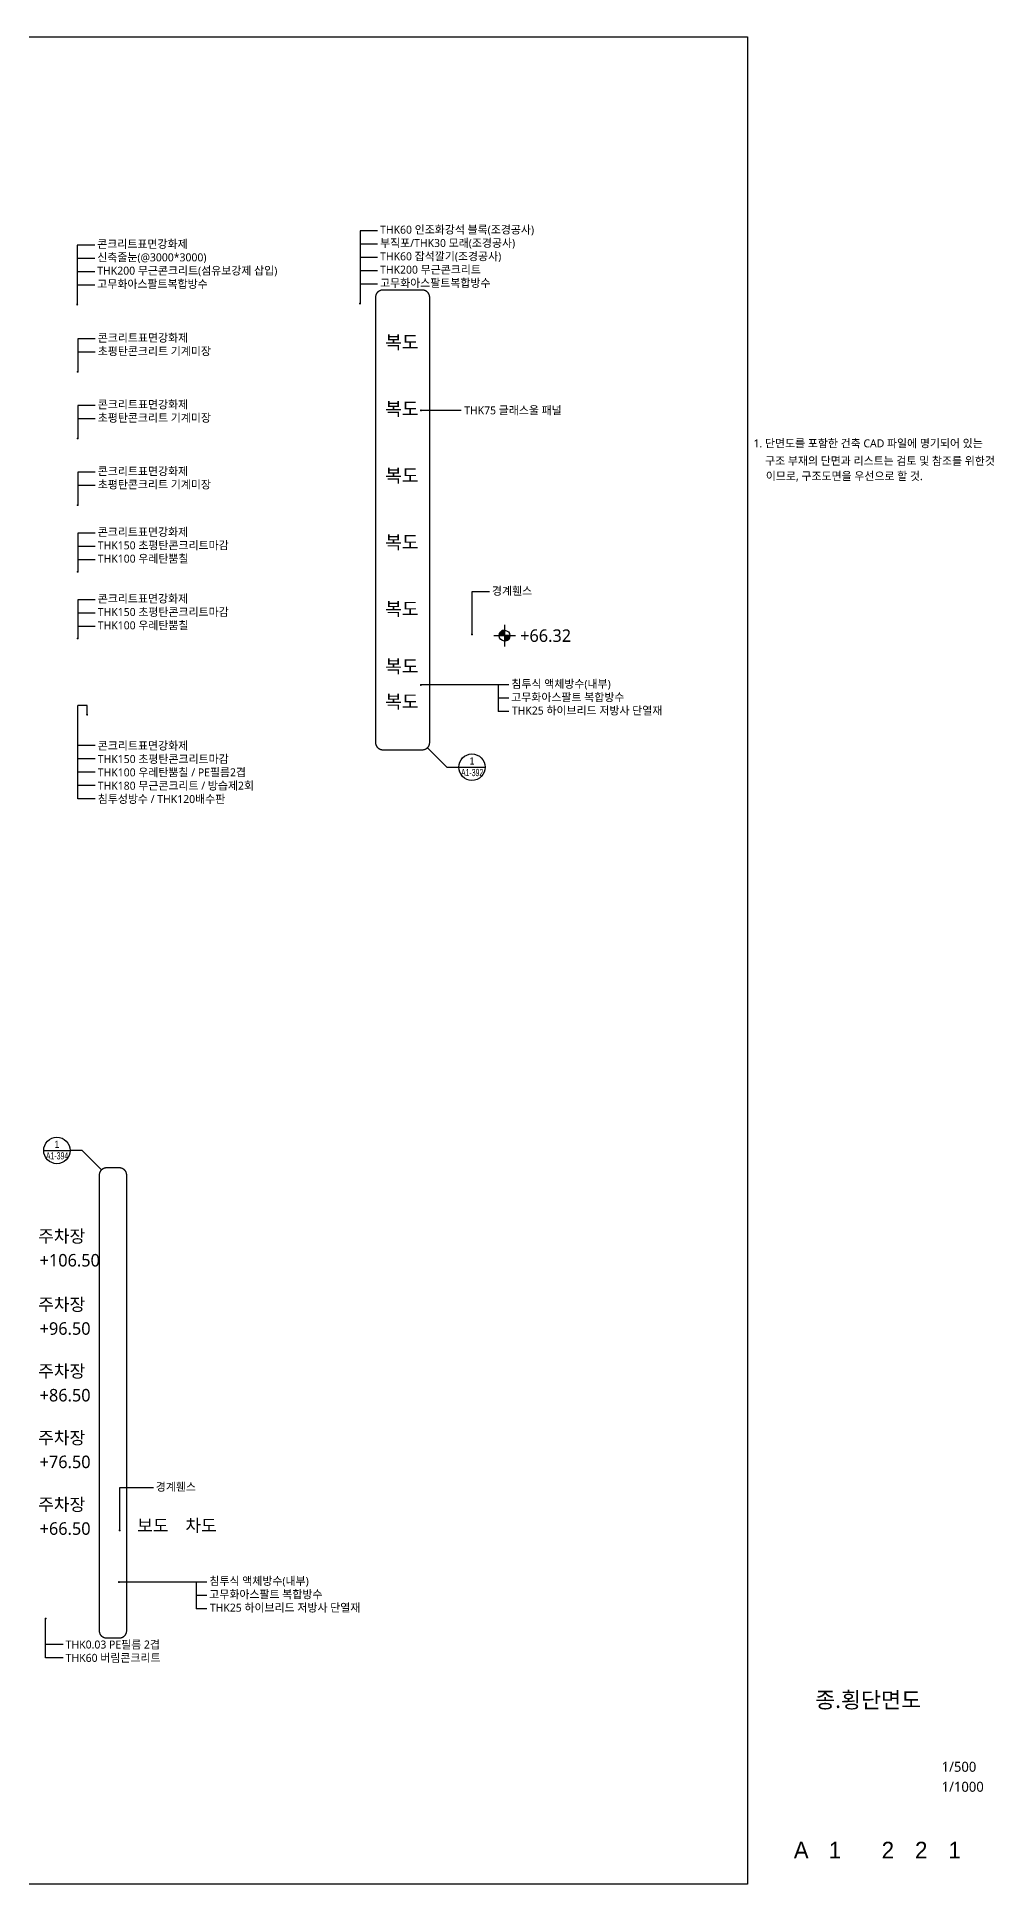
# Model space of a CAD drawing. Header units: millimetres. Extents: x 42795423 to 43187386, y 1346090 to 1623090.
# Drawn here: x 43043837 to 43187386, y 1346090 to 1623090 of the extents above; entities that cross this region are included whole.
import ezdxf
from ezdxf.enums import TextEntityAlignment as Align

# ---------------------------------------------------------------- set-up
doc = ezdxf.new("R2010")
doc.units = ezdxf.units.MM
doc.header["$LTSCALE"] = 1000
doc.header["$MEASUREMENT"] = 0
doc.linetypes.add('SYM$0$DASHDOT', pattern=[1, 0.5, -0.25, 0, -0.25])
doc.layers.get('0').update_dxf_attribs({"linetype": 'CONTINUOUS'})
doc.layers.get('Defpoints').update_dxf_attribs({"color": 171, "linetype": 'CONTINUOUS'})
for name, color, linetype in [('__COL', 2, 'CONTINUOUS'), ('LED', 7, 'CONTINUOUS'), ('SYMBOL', 6, 'CONTINUOUS'), ('TEXT', 3, 'CONTINUOUS'), ('TEXT(노트)', 7, 'CONTINUOUS'), ('TEXT-TITLE', 6, 'CONTINUOUS'), ('TEXT-기입', 6, 'CONTINUOUS'), ('구간정리', 6, 'CONTINUOUS'), ('구간정리-TEXT', 3, 'CONTINUOUS')]:
    doc.layers.add(name, color=color, linetype=linetype)
doc.styles.add('CGS', font='cgse', dxfattribs={"bigfont": 'cgs'})
doc.styles.add('SYM$0$ARIAL', font='arial.ttf')
doc.styles.add('SYM$0$돋움', font='', dxfattribs={"width": 0.9})
doc.styles.add('나눔바른고딕', font='NanumBarunGothic.ttf')
doc.styles.get('SYM$0$돋움').set_extended_font_data('Dotum')

# ---------------------------------------------------------------- blocks, each defined once
blk = doc.blocks.new('십자')
at = {"layer": 'SYMBOL', "ltscale": 5}
h = blk.add_hatch(color=256, dxfattribs=at)
h.dxf.hatch_style = 1
edge = h.paths.add_edge_path()
edge.add_line((0, 0), (0, 1299))
edge.add_arc((0, 0), 1299, 90, 180)
edge.add_line((-1299, 0), (0, 0))
edge = h.paths.add_edge_path()
edge.add_line((0, 0), (0, -1299))
edge.add_arc((0, 0), 1299, 270, 360)
edge.add_line((1299, 0), (0, 0))
for p, q in [((0, 2599), (0, -2599)), ((-2599, 0), (2599, 0))]:
    blk.add_line(p, q, dxfattribs=at)
for points in [[(0, 0), (0, 1299, 0.4142136), (-1299, 0)], [(0, 0), (0, -1299, 0.4142136), (1299, 0)]]:
    blk.add_lwpolyline(points, format="xyb", close=True, dxfattribs=at)
blk.add_circle((0, 0), 1299, dxfattribs=at)
blk = doc.blocks.new('SYM$0$det-tar-wi')
at = {"layer": '구간정리', "ltscale": 0.2}
blk.add_line((0, 0), (11, 0), dxfattribs=at)
blk.add_circle((5.5, 0), 5.5, dxfattribs=at)
at = {"layer": '구간정리-TEXT', "color": 3, "style": 'SYM$0$ARIAL'}
blk.add_attdef('2', text='', height=3, dxfattribs=at).set_placement((5.5, 2.58), align=Align.MIDDLE_CENTER)
at = {"layer": '구간정리-TEXT', "color": 3, "style": 'SYM$0$ARIAL', "width": 0.6}
blk.add_attdef('A1.00', text='', height=3, dxfattribs=at).set_placement((5.57, -2.22), align=Align.MIDDLE_CENTER)

msp = doc.modelspace()

# ---------------------------------------------------------------- linework, layer by layer
at = {"ltscale": 10000}
msp.add_lwpolyline([(43051371, 1521460), (43051371, 1522842), (43049950, 1522842)], dxfattribs=at)
at = {"layer": 'Defpoints', "ltscale": 10000}
msp.add_lwpolyline([(43150423, 1346090), (42795423, 1346090), (42795423, 1623090), (43150423, 1623090)], close=True, dxfattribs=at)
at = {"layer": 'LED'}
for p, q in [((43092290, 1594028), (43092290, 1583110)), ((43094933, 1594028), (43092290, 1594028)), ((43049875, 1591878), (43049875, 1582960)), ((43052519, 1591878), (43049875, 1591878)), ((43094933, 1592028), (43092290, 1592028)), ((43094933, 1590028), (43092290, 1590028)), ((43052519, 1589878), (43049875, 1589878)), ((43052519, 1587878), (43049875, 1587878)), ((43094933, 1588028), (43092290, 1588028)), ((43052519, 1585878), (43049875, 1585878)), ((43094933, 1586028), (43092290, 1586028)), ((43049950, 1577806), (43049950, 1572888)), ((43052594, 1577806), (43049950, 1577806)), ((43052594, 1575806), (43049950, 1575806)), ((43049950, 1567806), (43049950, 1562888)), ((43052594, 1567806), (43049950, 1567806)), ((43052594, 1565806), (43049950, 1565806)), ((43107464, 1567075), (43101429, 1567075)), ((43049950, 1557806), (43049950, 1552888)), ((43052594, 1557806), (43049950, 1557806)), ((43052594, 1555806), (43049950, 1555806)), ((43049950, 1548691), (43049950, 1542888)), ((43052594, 1548691), (43049950, 1548691)), ((43052594, 1546691), (43049950, 1546691)), ((43052594, 1544691), (43049950, 1544691)), ((43049950, 1538691), (43049950, 1532888)), ((43052594, 1538691), (43049950, 1538691)), ((43109073, 1539852), (43109073, 1533480)), ((43111717, 1539852), (43109073, 1539852)), ((43052594, 1536691), (43049950, 1536691)), ((43052594, 1534691), (43049950, 1534691)), ((43114629, 1525909), (43101429, 1525909)), ((43113010, 1525909), (43113010, 1521909)), ((43114629, 1523909), (43113010, 1523909)), ((43049950, 1508823), (43049950, 1522842)), ((43114629, 1521909), (43113010, 1521909)), ((43052594, 1516823), (43049950, 1516823)), ((43052594, 1514823), (43049950, 1514823)), ((43052594, 1512823), (43049950, 1512823)), ((43052594, 1510823), (43049950, 1510823)), ((43052594, 1508823), (43049950, 1508823)), ((43056239, 1405498), (43056239, 1399126)), ((43061298, 1405498), (43056239, 1405498)), ((43069339, 1391375), (43056139, 1391375)), ((43067720, 1391375), (43067720, 1387375)), ((43069339, 1389375), (43067720, 1389375)), ((43045138, 1380033), (43045138, 1385906)), ((43069339, 1387375), (43067720, 1387375)), ((43047782, 1382033), (43045138, 1382033)), ((43047782, 1380033), (43045138, 1380033))]:
    msp.add_line(p, q, dxfattribs=at)
at = {"layer": 'LED', "const_width": 150}
for points in [[(43049950, 1582960, -1), (43049800, 1582960, -1)], [(43092365, 1583110, -1), (43092215, 1583110, -1)], [(43050025, 1572888, -1), (43049875, 1572888, -1)], [(43101504, 1567075, -1), (43101354, 1567075, -1)], [(43050025, 1562888, -1), (43049875, 1562888, -1)], [(43050025, 1552888, -1), (43049875, 1552888, -1)], [(43050025, 1542888, -1), (43049875, 1542888, -1)], [(43050025, 1532888, -1), (43049875, 1532888, -1)], [(43109148, 1533480, -1), (43108998, 1533480, -1)], [(43101429, 1525834, -1), (43101429, 1525984, -1)], [(43051441, 1521460, -1), (43051291, 1521460, -1)], [(43056314, 1399126, -1), (43056164, 1399126, -1)], [(43056139, 1391300, -1), (43056139, 1391450, -1)], [(43045213, 1385906, 1), (43045063, 1385906, 1)]]:
    msp.add_lwpolyline(points, format="xyb", close=True, dxfattribs=at)
at = {"layer": '구간정리', "linetype": 'SYM$0$DASHDOT', "const_width": 200}
msp.add_lwpolyline([(43095739, 1585156), (43101619, 1585156, -0.4142136), (43102719, 1584056), (43102719, 1517267, -0.4142136), (43101619, 1516167), (43095739, 1516167, -0.4142136), (43094639, 1517267), (43094639, 1584056, -0.4142136)], format="xyb", close=True, dxfattribs=at)
at = {"layer": '구간정리', "ltscale": 0.2}
msp.add_lwpolyline([(43102396, 1516489), (43105305, 1513581), (43107105, 1513581)], dxfattribs=at)
at = {"layer": '구간정리', "ltscale": 0.2, "elevation": 1}
msp.add_lwpolyline([(43053521, 1453192), (43050613, 1456100), (43048813, 1456100)], dxfattribs=at)
at = {"layer": '구간정리', "linetype": 'SYM$0$DASHDOT', "const_width": 200, "elevation": 1}
msp.add_lwpolyline([(43056179, 1453514), (43054299, 1453514, 0.4142136), (43053199, 1452414), (43053199, 1384072, 0.4142136), (43054299, 1382972), (43056179, 1382972, 0.4142136), (43057279, 1384072), (43057279, 1452414, 0.4142136)], format="xyb", close=True, dxfattribs=at)

# ---------------------------------------------------------------- block references
at = {"layer": 'SYMBOL', "xscale": 0.625, "yscale": 0.625, "zscale": 0.625}
msp.add_blockref('십자', (43113965, 1533304), dxfattribs=at)
at = {"layer": '구간정리'}
ref = msp.add_blockref('SYM$0$det-tar-wi', (43107105, 1513581), dxfattribs=dict(at, xscale=360, yscale=360, zscale=360))
ref.add_attrib('A1.00', 'A1-392', dxfattribs={"layer": '구간정리-TEXT', "color": 3, "height": 1080, "style": 'SYM$0$돋움', "width": 0.6}).set_placement((43109109, 1512781), align=Align.MIDDLE_CENTER)
ref.add_attrib('2', '1', dxfattribs={"layer": '구간정리-TEXT', "color": 3, "height": 1080, "style": 'SYM$0$돋움', "width": 0.9}).set_placement((43109085, 1514511), align=Align.MIDDLE_CENTER)
ref = msp.add_blockref('SYM$0$det-tar-wi', (43044853, 1456100, 1), dxfattribs=dict(at, xscale=360, yscale=360, zscale=360))
ref.add_attrib('A1.00', 'A1-394', dxfattribs={"layer": '구간정리-TEXT', "color": 3, "height": 1080, "style": 'SYM$0$돋움', "width": 0.6}).set_placement((43046857, 1455299, 1), align=Align.MIDDLE_CENTER)
ref.add_attrib('2', '1', dxfattribs={"layer": '구간정리-TEXT', "color": 3, "height": 1080, "style": 'SYM$0$돋움', "width": 0.9}).set_placement((43046833, 1457030, 1), align=Align.MIDDLE_CENTER)

# ---------------------------------------------------------------- texts
at = {"layer": '__COL', "color": 7, "style": '나눔바른고딕'}
for s, p in [('+66.32', (43116309, 1532372)), ('+106.50', (43044242, 1438703)), ('+96.50', (43044242, 1428465)), ('+86.50', (43044242, 1418465)), ('+76.50', (43044242, 1408465)), ('+66.50', (43044242, 1398465))]:
    msp.add_text(s, height=1875, dxfattribs=at).set_placement(p)
at = {"layer": 'TEXT', "style": '나눔바른고딕'}
for s, height, p in [('복도', 2000, (43098570, 1577318)), ('복도', 2000, (43098570, 1567318)), ('복도', 2000, (43098570, 1557318)), ('복도', 2000, (43098570, 1547318)), ('복도', 2000, (43098570, 1537318)), ('복도', 2000, (43098570, 1528696)), ('복도', 2000, (43098570, 1523411)), ('보도', 1875, (43061232, 1399850)), ('차도', 1875, (43068457, 1399850))]:
    msp.add_text(s, height=height, dxfattribs=at).set_placement(p, align=Align.MIDDLE_CENTER)
for s, p in [('1. 단면도를 포함한 건축 CAD 파일에 명기되어 있는', (43151304, 1562142)), ('구조 부재의 단면과 리스트는 검토 및 참조를 위한것', (43153044, 1559517)), ('이므로, 구조도면을 우선으로 할 것.', (43153153, 1557236))]:
    msp.add_text(s, height=1200, dxfattribs=at).set_placement(p, align=Align.MIDDLE_LEFT)
for p in [(43051083, 1442302), (43051083, 1432064), (43051083, 1422064), (43051083, 1412064), (43051083, 1402064)]:
    msp.add_text('주차장', height=1875, dxfattribs=at).set_placement(p, align=Align.RIGHT)
at = {"layer": 'TEXT(노트)', "style": '나눔바른고딕'}
for s, p in [('콘크리트표면강화제', (43052886, 1592038)), ('THK60 인조화강석 블록(조경공사)', (43095301, 1594188)), ('부직포/THK30 모래(조경공사)', (43095301, 1592188)), ('신축줄눈(@3000*3000)', (43052886, 1590038)), ('THK60 잡석깔기(조경공사)', (43095301, 1590188)), ('THK200 무근콘크리트(섬유보강제 삽입)', (43052886, 1588038)), ('THK200 무근콘크리트', (43095301, 1588188)), ('고무화아스팔트복합방수', (43052886, 1586038)), ('고무화아스팔트복합방수', (43095301, 1586188)), ('초평탄콘크리트 기계미장', (43052962, 1575967)), ('콘크리트표면강화제', (43052962, 1577967)), ('콘크리트표면강화제', (43052962, 1567967)), ('THK75 글래스울 패널', (43107914, 1567101)), ('초평탄콘크리트 기계미장', (43052962, 1565967)), ('콘크리트표면강화제', (43052962, 1557967)), ('초평탄콘크리트 기계미장', (43052962, 1555967)), ('콘크리트표면강화제', (43052962, 1548851)), ('THK150 초평탄콘크리트마감', (43052962, 1546851)), ('THK100 우레탄뿜칠', (43052962, 1544851)), ('경계휀스', (43112085, 1540012)), ('THK150 초평탄콘크리트마감', (43052962, 1536851)), ('콘크리트표면강화제', (43052962, 1538851)), ('THK100 우레탄뿜칠', (43052962, 1534851)), ('침투식 액체방수(내부)', (43114997, 1526070)), ('고무화아스팔트 복합방수', (43114974, 1524070)), ('THK25 하이브리드 저방사 단열재', (43115061, 1522070)), ('THK150 초평탄콘크리트마감', (43052962, 1514800)), ('콘크리트표면강화제', (43052962, 1516798)), ('THK100 우레탄뿜칠 / PE필름2겹', (43052962, 1512800)), ('THK180 무근콘크리트 / 방습제2회', (43052962, 1510800)), ('침투성방수 / THK120배수판', (43052962, 1508800)), ('경계휀스', (43061666, 1405658)), ('침투식 액체방수(내부)', (43069707, 1391536)), ('고무화아스팔트 복합방수', (43069684, 1389536)), ('THK25 하이브리드 저방사 단열재', (43069771, 1387536)), ('THK0.03 PE필름 2겹', (43048150, 1382009)), ('THK60 버림콘크리트', (43048150, 1380009))]:
    msp.add_text(s, height=1200, dxfattribs=at).set_placement(p, align=Align.MIDDLE_LEFT)
at = {"layer": 'TEXT-TITLE', "style": '나눔바른고딕'}
msp.add_text('종.횡단면도', height=2400, dxfattribs=at).set_placement((43168507, 1372506), align=Align.CENTER)
at = {"layer": 'TEXT-기입', "style": '나눔바른고딕'}
for s, p in [('1/500', (43179525, 1362480)), ('1/1000', (43179525, 1359480))]:
    msp.add_text(s, height=1500, dxfattribs=at).set_placement(p, align=Align.BOTTOM_LEFT)
at = {"layer": 'TEXT-기입', "style": 'CGS'}
for s, p in [('A', (43158462, 1351180)), ('1', (43163525, 1351180)), ('2', (43171462, 1351180)), ('2', (43176462, 1351180)), ('1', (43181462, 1351180))]:
    msp.add_text(s, height=2500, dxfattribs=at).set_placement(p, align=Align.MIDDLE_CENTER)

doc.saveas('drawing.dxf')
